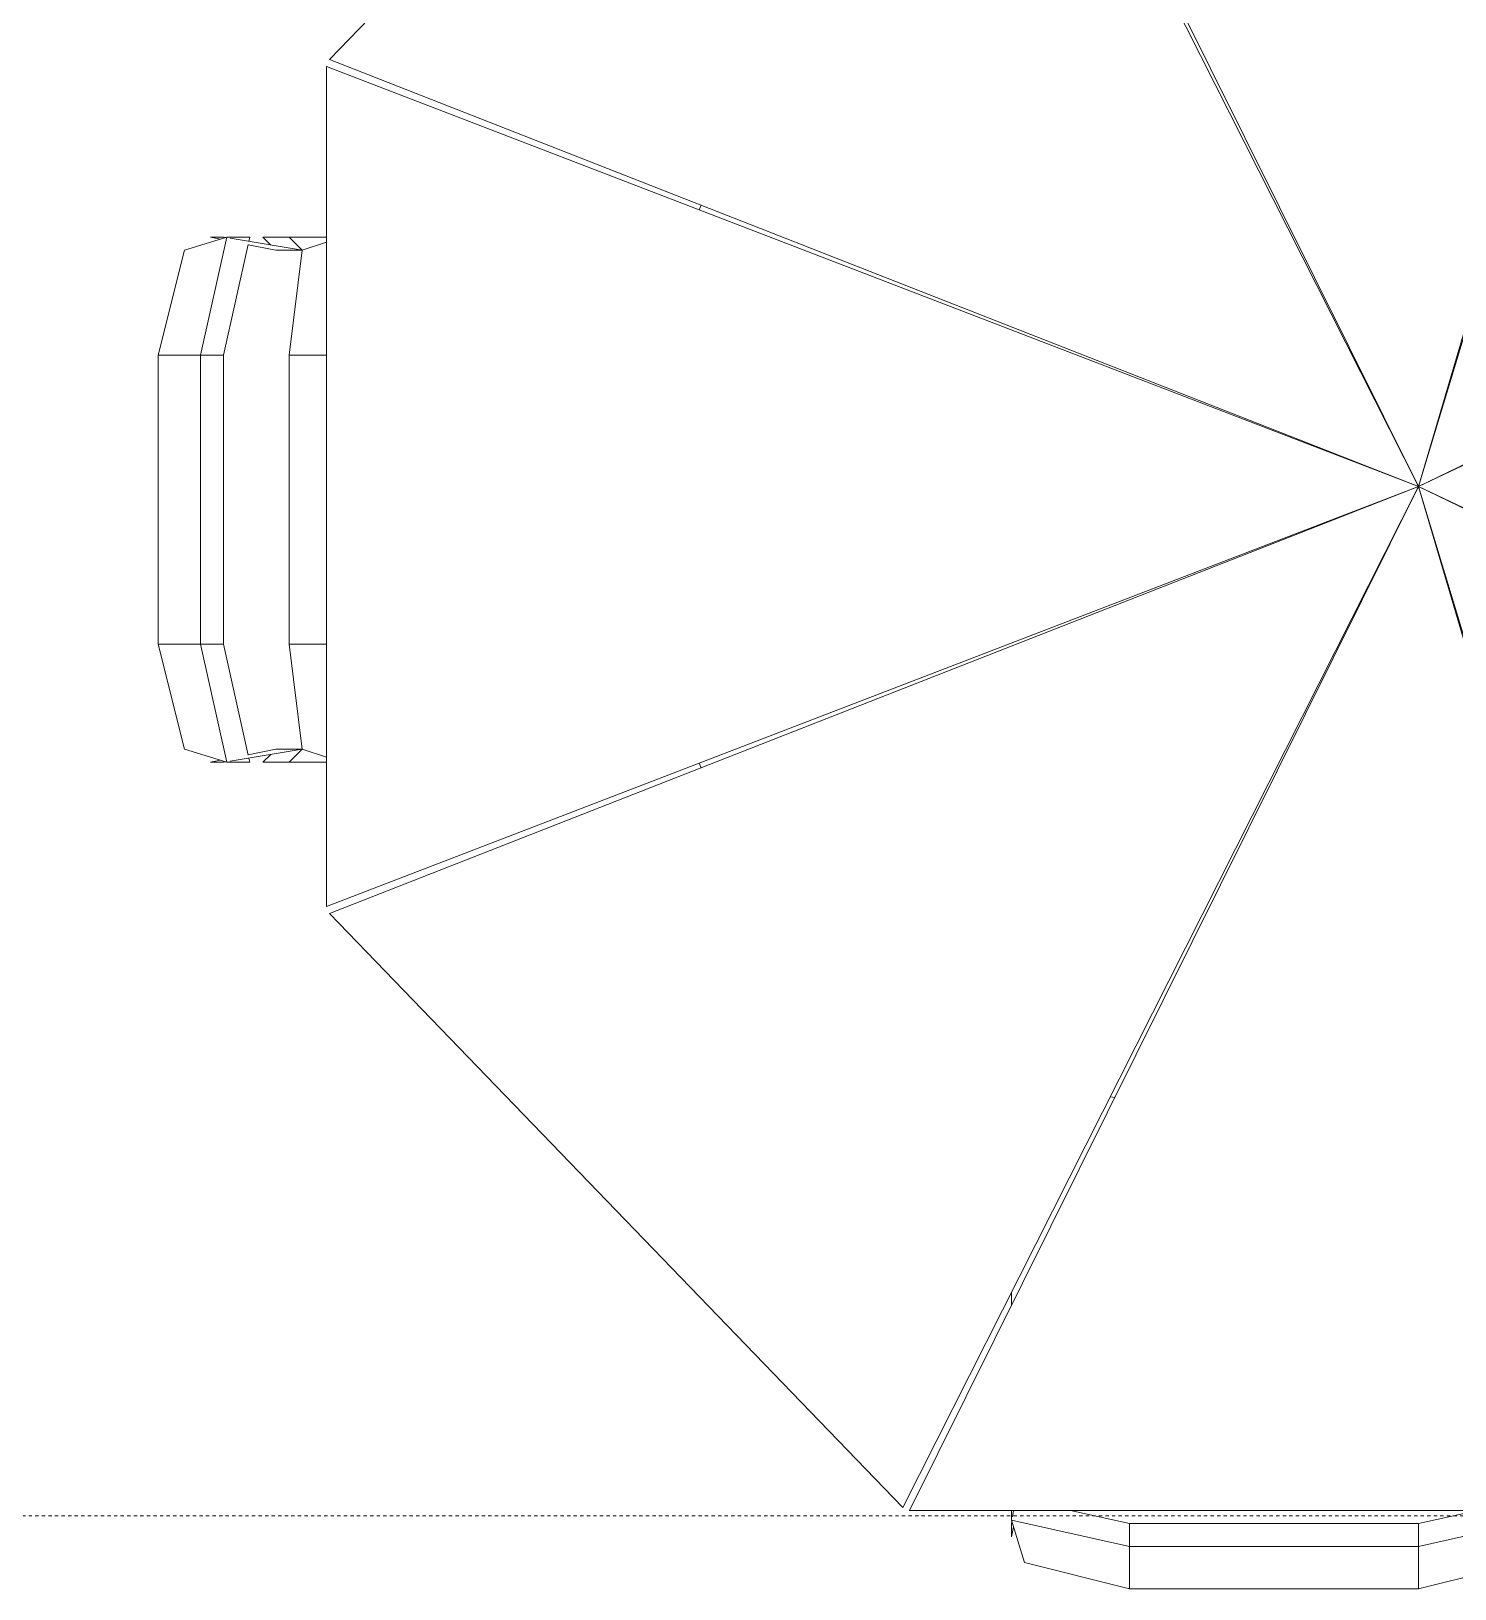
# Model space of a CAD drawing. Header units: inches. Extents: x -4010 to -1814, y 9846 to 12241.
# Drawn here: x -2609.9 to -2555.7, y 10845.8 to 10905.1 of the extents above; entities that cross this region are included whole.
import ezdxf

# ---------------------------------------------------------------- set-up
doc = ezdxf.new("R2010")
doc.units = ezdxf.units.IN
doc.header["$MEASUREMENT"] = 0
doc.linetypes.add('Dash_2_', pattern=[0.25, 0.125, -0.125])
for name, color, linetype, lineweight in [('0-1', 7, 'Continuous', 5), ('0-2', 7, 'Continuous', 9), ('G-ANNO-SYMB-4', 111, 'Dash_2_', 9), ('I-FURN', 30, 'Continuous', 9)]:
    doc.layers.add(name, color=color, linetype=linetype, lineweight=lineweight)

# ---------------------------------------------------------------- blocks, each defined once
blk = doc.blocks.new('Outdoor Table01 - 02ZUTB01_dwg-V1-UNIT PLANS - 1ST FLOOR')
at = {"layer": 'I-FURN'}
for p, q in [((-7, 41.986), (-11, 40.986)), ((-7, 41.986), (4, 41.986)), ((-7, 41.986), (-7, 40.37)), ((4, 41.986), (8, 40.986)), ((4, 41.986), (4, 40.37)), ((-11, 40.986), (-11.5, 39.37)), ((-7, 40.37), (-11.5, 39.37)), ((-7, 40.37), (4, 40.37)), ((-7, 40.37), (-7, 39.5)), ((4, 40.37), (8.5, 39.37)), ((4, 40.37), (4, 39.5)), ((-11.423, 39.617), (-11.5, 40)), ((-11.5, 39.5), (-11.5, 40)), ((-11.486, 39.415), (-11.5, 39.5)), ((-11.5, 39.37), (-11.5, 39)), ((-11.417, 39), (-11.457, 39.243)), ((-7, 39.5), (-9.25, 39)), ((4, 39.5), (-7, 39.5)), ((6.25, 39), (4, 39.5)), ((-37.467, 16.263), (-15.637, 38.891)), ((4, 0), (-15.637, 38.891)), ((-15.383, 39), (4, 0)), ((-15.383, 39), (15.489, 39)), ((4, 0), (15.489, 39)), ((4, 0), (15.744, 38.891)), ((-11.5, 30.697), (-11.5, 31.187)), ((-7.564, 23.267), (-7.737, 23.245)), ((4, 0), (-37.467, 16.263)), ((4, 0), (37.574, 16.263)), ((4, 0), (-37.573, 16)), ((-37.573, -16), (-37.573, 16)), ((4, 0), (37.679, 16)), ((-23.317, 10.714), (-23.389, 10.541)), ((-41.37, 10.5), (-42.986, 10)), ((-42.37, 6), (-41.37, 10.5)), ((-41.5, 10.5), (-42, 10.5)), ((-42, 10.5), (-41.617, 10.423)), ((-41.415, 10.486), (-41.5, 10.5)), ((-40.561, 10.227), (-41.5, 6)), ((-41.37, 10.5), (-40.5, 10.5)), ((-38.5, 10), (-41.243, 10.457)), ((-40.564, 10.213), (-39.5, 10)), ((-40.5, 10.5), (-40.536, 10.339)), ((-39.7, 10.2), (-40, 10.5)), ((-40, 10.5), (-39, 10.5)), ((-38.5, 10), (-39, 10.5)), ((-39, 10.5), (-37.573, 10.5)), ((-39, 10.5), (-37.573, 10.5)), ((-37.573, 10.309), (-38.5, 10)), ((-43.986, 6), (-42.986, 10)), ((-38.5, 10), (-39.5, 10)), ((-38.5, 10), (-39, 6)), ((-43.986, -5), (-43.986, 6)), ((-43.986, 6), (-42.37, 6)), ((-42.37, -5), (-42.37, 6)), ((-42.37, 6), (-41.5, 6)), ((-41.5, 6), (-41.5, -5)), ((-39, 6), (-39, -5)), ((-37.573, 6), (-39, 6)), ((4, 0), (-37.573, -16)), ((4, 0), (-37.467, -16.263)), ((4, 0), (-15.637, -38.891)), ((4, 0), (-15.383, -39)), ((4, 0), (15.489, -39)), ((4, 0), (37.679, -16)), ((4, 0), (37.574, -16.263)), ((4, 0), (15.744, -38.891)), ((-43.986, -5), (-42.986, -9)), ((-43.986, -5), (-42.37, -5)), ((-42.37, -5), (-41.37, -9.5)), ((-42.37, -5), (-41.5, -5)), ((-41.5, -5), (-40.561, -9.227)), ((-39, -5), (-38.5, -9)), ((-39, -5), (-37.573, -5)), ((-42.986, -9), (-41.37, -9.5)), ((-41.617, -9.423), (-42, -9.5)), ((-41.415, -9.486), (-41.5, -9.5)), ((-38.5, -9), (-41.243, -9.457)), ((-39.5, -9), (-40.564, -9.213)), ((-40.536, -9.339), (-40.5, -9.5)), ((-40, -9.5), (-39.7, -9.2)), ((-39.5, -9), (-38.5, -9)), ((-39, -9.5), (-38.5, -9)), ((-37.573, -9.309), (-38.5, -9)), ((-41.5, -9.5), (-42, -9.5)), ((-41.37, -9.5), (-40.5, -9.5)), ((-39, -9.5), (-40, -9.5)), ((-37.573, -9.5), (-39, -9.5)), ((-37.573, -9.5), (-39, -9.5)), ((-23.389, -10.541), (-23.317, -10.714)), ((-15.637, -38.891), (-37.467, -16.263))]:
    blk.add_line(p, q, dxfattribs=at)
blk = doc.blocks.new('Outdoor Table01 - Outdoor Table01-V2-UNIT PLANS - 1ST FLOOR')
at = {"extrusion": (0, 0, -1), "zscale": -1, "rotation": 180}
blk.add_blockref('Outdoor Table01 - 02ZUTB01_dwg-V1-UNIT PLANS - 1ST FLOOR', (0, 0), dxfattribs=at)
blk = doc.blocks.new('CTR - 1st Phase - Shell_rvt-1-UNIT PLANS - 1ST FLOOR')
at = {"layer": '0-2'}
blk.add_blockref('Outdoor Table01 - Outdoor Table01-V2-UNIT PLANS - 1ST FLOOR', (-2561.124, 10887.789), dxfattribs=at)

msp = doc.modelspace()

# ---------------------------------------------------------------- block references
at = {"layer": '0-1'}
msp.add_blockref('CTR - 1st Phase - Shell_rvt-1-UNIT PLANS - 1ST FLOOR', (0, 0), dxfattribs=at)

# ---------------------------------------------------------------- next in the draw order: linework, layer by layer
at = {"layer": 'G-ANNO-SYMB-4'}
msp.add_line((-2719.04054, 10848.58411), (-2508.44183, 10848.58411), dxfattribs=at)

doc.saveas('drawing.dxf')
